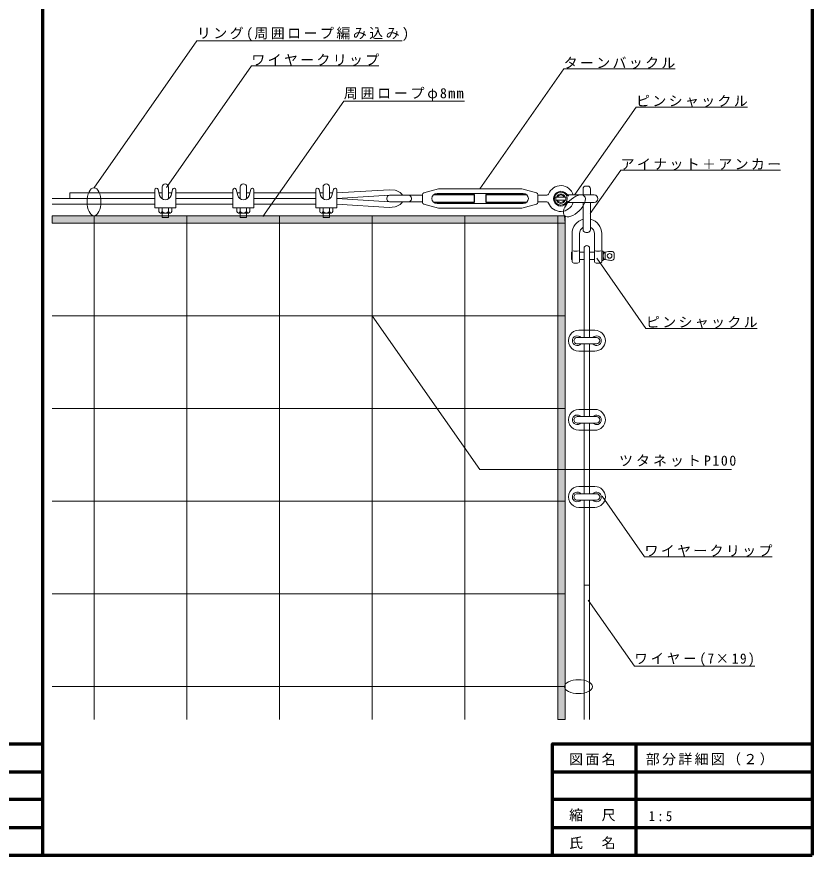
# Model space of a CAD drawing. Units: millimetres, scale not verified. Extents: x -31726 to 17675, y -6980 to 6925.
# Drawn here: x 1356 to 9934, y -6980 to 2065 of the extents above; entities that cross this region are included whole.
import ezdxf

# ---------------------------------------------------------------- set-up
doc = ezdxf.new("R2010")
doc.units = ezdxf.units.MM
doc.header["$LTSCALE"] = 50
for name, color, linetype, lineweight in [('0-0_通り芯', 7, 'Continuous', 18), ('0-1_躯体', 33, 'Continuous', 18), ('0-2_建具', 5, 'Continuous', 18), ('0-3_設備', 7, 'Continuous', 18), ('0-4_家具', 7, 'Continuous', 18), ('0-5_文字', 7, 'Continuous', 18), ('0-6_寸法', 7, 'Continuous', 18), ('0-7', 7, 'Continuous', 18), ('0-F_枠', 7, 'Continuous', 70)]:
    doc.layers.add(name, color=color, linetype=linetype, lineweight=lineweight)
doc.styles.add('ＭＳ ゴシック', font='')
doc.styles.get('ＭＳ ゴシック').set_extended_font_data('MS Gothic')

msp = doc.modelspace()

# ---------------------------------------------------------------- linework, layer by layer
at = {"layer": '0-0_通り芯'}
for p, q in [((4806.62, 163.73), (5372.64, 198.5)), ((5437.92, 194.49), (5372.64, 198.5)), ((2845.43, 103.73), (1738.89, 103.73)), ((1928.92, 163.73), (1928.92, 103.73)), ((2845.48, 163.73), (1928.92, 163.73)), ((2923.48, 163.73), (2889.61, 163.73)), ((3026.72, 163.73), (2992.82, 163.73)), ((3687.35, 103.73), (3070.76, 103.73)), ((3687.4, 163.73), (3070.82, 163.73)), ((3765.4, 163.73), (3731.53, 163.73)), ((3868.64, 163.73), (3834.73, 163.73)), ((4581.24, 103.73), (3912.68, 103.73)), ((4581.29, 163.73), (3912.73, 163.73)), ((4659.29, 163.73), (4625.42, 163.73)), ((4762.53, 163.73), (4728.62, 163.73)), ((4806.57, 103.73), (5376.31, 138.73)), ((4806.57, 103.73), (5376.31, 68.73)), ((2845.38, 43.73), (1738.89, 43.73)), ((3687.3, 43.73), (3070.71, 43.73)), ((4581.19, 43.73), (3912.63, 43.73)), ((4806.52, 43.73), (5372.64, 8.96)), ((5437.92, 12.97), (5372.64, 8.96)), ((5447.1, 16.91), (5437.92, 12.97)), ((5462.63, 23.92), (5447.1, 16.91)), ((5477.36, 31.5), (5462.63, 23.92)), ((5490.78, 40), (5477.36, 31.5)), ((5502.36, 49.79), (5490.78, 40)), ((5511.61, 61.21), (5502.36, 49.79)), ((5515.71, 68.73), (5511.61, 61.21)), ((7473.73, -1394.69), (7473.73, -432.85)), ((7533.73, -1394.75), (7533.73, -432.85)), ((7473.73, -2248.37), (7473.73, -1464.03)), ((7533.73, -2248.42), (7533.73, -1464.08)), ((7473.73, -3079.98), (7473.73, -2317.7)), ((7533.73, -3080.03), (7533.73, -2317.75)), ((7473.73, -5514.01), (7473.73, -3149.31)), ((7533.73, -5514.01), (7533.73, -3149.36)), ((7533.73, -4066.29), (7473.73, -4066.29))]:
    msp.add_line(p, q, dxfattribs=at)
msp.add_lwpolyline([(5437.92, 194.49), (5447.09, 190.54), (5462.62, 183.52), (5477.35, 175.94), (5490.76, 167.44), (5502.35, 157.66), (5511.6, 146.24), (5515.7, 138.73)], dxfattribs=at)
msp.add_arc((7503.73, -432.85), 30, 0, 180, dxfattribs=at)
at = {"layer": '0-1_躯体'}
for p, q in [((1738.89, -81.19), (7269.54, -81.19)), ((1738.89, -81.19), (1738.89, -161.19)), ((2189.54, -81.19), (2189.54, -5514.01)), ((3189.54, -81.19), (3189.54, -5514.01)), ((4189.54, -81.19), (4189.54, -5514.01)), ((5189.54, -81.19), (5189.54, -5514.01)), ((6189.54, -81.19), (6189.54, -5514.01)), ((7189.54, -81.19), (7189.54, -5514.01)), ((7269.54, -81.19), (7269.54, -5514.01)), ((1738.89, -161.19), (7269.54, -161.19)), ((1738.89, -1161.19), (7269.54, -1161.19)), ((1738.89, -2161.19), (7269.54, -2161.19)), ((1738.89, -3161.19), (7269.54, -3161.19)), ((1738.89, -4161.19), (7269.54, -4161.19)), ((1738.89, -5161.19), (7269.54, -5161.19)), ((7189.54, -5514.01), (7269.54, -5514.01))]:
    msp.add_line(p, q, dxfattribs=at)
msp.add_lwpolyline([(1738.89, -81.19), (7263.79, -81.19), (7269.54, -161.19), (1738.89, -161.19)], close=True, dxfattribs=at)
at = {"layer": '0-1_躯体', "color": 34}
for points in [[(1738.89, -81.19), (7269.54, -81.19), (1738.89, -161.19), (7269.54, -161.19)], [(7189.54, -161.19), (7269.54, -161.19), (7189.54, -5514.01), (7269.54, -5514.01)]]:
    msp.add_solid(points, dxfattribs=at)
at = {"layer": '0-2_建具'}
for centre, major_axis in [((2189.54, 69.21), (0, 150)), ((7369.45, 25.28), (106.07, 106.07)), ((7413.38, -5161.19), (150, 0))]:
    msp.add_ellipse(centre, major_axis=major_axis, ratio=0.5, dxfattribs=at)
at = {"layer": '0-3_設備'}
for p, q in [((7462.7, 142.21), (7462.7, 208.14)), ((7512.7, 238.14), (7492.7, 238.14)), ((7542.7, 141.26), (7542.7, 208.14)), ((7462.7, -231.86), (7462.7, 62.21)), ((7542.7, -231.86), (7542.7, 63.17)), ((7512.7, -261.86), (7492.7, -261.86))]:
    msp.add_line(p, q, dxfattribs=at)
for centre, start, end in [((7492.7, 208.14), 90, 180), ((7512.7, 208.14), 0, 90), ((7492.7, -231.86), 180, 270), ((7512.7, -231.86), 270, 0)]:
    msp.add_arc(centre, 30, start, end, dxfattribs=at)
at = {"layer": '0-4_家具'}
for p, q in [((7273.37, 117.21), (7173.37, 117.21)), ((7583.37, 142.21), (7308.22, 142.21)), ((7273.37, 87.21), (7173.37, 87.21)), ((7583.37, 62.21), (7308.22, 62.21)), ((7344.48, -274.77), (7344.48, -579.77)), ((7424.48, -274.77), (7424.48, -579.77)), ((7584.48, -274.77), (7584.48, -579.77)), ((7664.48, -274.77), (7664.48, -579.77)), ((7339.48, -474.77), (7344.48, -474.77)), ((7339.48, -474.77), (7339.48, -554.77)), ((7424.48, -474.77), (7473.73, -474.77)), ((7533.73, -474.77), (7584.48, -474.77)), ((7664.48, -464.77), (7679.48, -464.77)), ((7679.48, -464.77), (7679.48, -564.77)), ((7679.48, -474.77), (7699.48, -474.77)), ((7737.87, -468.72), (7699.48, -474.77)), ((7699.48, -474.77), (7699.48, -554.77)), ((7770.44, -466.89), (7761.24, -466.89)), ((7339.48, -554.77), (7344.48, -554.77)), ((7424.48, -554.77), (7473.73, -554.77)), ((7533.73, -554.77), (7584.48, -554.77)), ((7664.48, -564.77), (7679.48, -564.77)), ((7679.48, -554.77), (7699.48, -554.77)), ((7699.48, -554.77), (7737.87, -560.82)), ((7770.44, -562.65), (7761.24, -562.65))]:
    msp.add_line(p, q, dxfattribs=at)
for centre, radius in [((7223.06, 103.73), 70), ((7749.48, -514.77), 25)]:
    msp.add_circle(centre, radius, dxfattribs=at)
for centre, radius, start, end in [((7223.37, 102.21), 80, 39.5212, 320.4788), ((7223.37, 102.21), 70, 39.5212, 320.4788), ((7223.37, 102.21), 50, 17.4576, 162.5424), ((7223.37, 102.21), 40, 22.02431, 157.97569), ((7308.22, 172.21), 40, 219.5212, 270), ((7308.22, 172.21), 30, 219.5212, 270), ((7583.37, 102.21), 40, 270, 90), ((7223.37, 102.21), 50, 197.4576, 342.5424), ((7223.37, 102.21), 40, 202.02431, 337.97569), ((7308.22, 32.21), 40, 90, 140.4788), ((7308.22, 32.21), 30, 90, 140.4788), ((7504.48, -274.77), 160, 104.37864, 180), ((7504.48, -274.77), 160, 0, 75.42357), ((7504.48, -274.77), 80, 119.7791, 180), ((7504.48, -274.77), 80, 0, 59.77861), ((7761.24, -616.89), 150, 90, 98.96075), ((7773.2, -491.73), 25, 6.96718, 96.34019), ((7773.2, -537.81), 25, 263.65981, 353.03282), ((7761.24, -412.65), 150, 261.03925, 270)]:
    msp.add_arc(centre, radius, start, end, dxfattribs=at)
for centre, major_axis, ratio, start_param, end_param in [((7173.37, 102.21), (0, 15), 0.333333, 6.2831853, 9.424778), ((7273.37, 102.21), (0, -15), 0.333333, 6.2831853, 9.424778), ((7384.48, -449.77), (-40, 0), 0.375, 0.7227342, 2.4188584), ((7624.48, -449.77), (-40, 0), 0.375, 0.7227342, 2.4188584), ((7699.48, -514.77), (0, 40), 0.5, 6.2831853, 9.424778), ((7789.48, -514.77), (0, 50), 0.2, 4.163909, 5.2609217), ((7384.48, -579.77), (-40, 0), 0.375, 6.2831853, 9.424778), ((7624.48, -579.77), (-40, 0), 0.375, 6.2831853, 9.424778)]:
    msp.add_ellipse(centre, major_axis=major_axis, ratio=ratio, start_param=start_param, end_param=end_param, dxfattribs=at)
at = {"layer": '0-5_文字'}
for p, q in [((5746.19, 163.91), (5903.06, 208.73)), ((5903.06, 208.73), (6803.06, 208.73)), ((6959.93, 163.91), (6803.06, 208.73)), ((5346.31, 98.73), (5346.31, 108.73)), ((5376.31, 138.73), (5731.69, 138.73)), ((5612.56, 108.73), (5612.56, 98.73)), ((5731.69, 62.78), (5731.69, 144.68)), ((6293.06, 143.73), (5850.31, 143.73)), ((6288.06, 148.73), (5856.44, 148.73)), ((5888.06, 158.73), (6818.06, 158.73)), ((6288.06, 148.73), (6293.06, 143.73)), ((6288.06, 148.73), (6288.06, 58.73)), ((6293.06, 143.73), (6293.06, 63.73)), ((6413.06, 143.73), (6418.06, 148.73)), ((6855.81, 143.73), (6413.06, 143.73)), ((6413.06, 143.73), (6413.06, 63.73)), ((6849.68, 148.73), (6418.06, 148.73)), ((6418.06, 148.73), (6418.06, 58.73)), ((6974.43, 62.78), (6974.43, 144.68)), ((6974.43, 138.73), (7072.81, 138.73)), ((5376.31, 68.73), (5731.69, 68.73)), ((5746.19, 43.55), (5903.06, -1.27)), ((5850.31, 63.73), (6293.06, 63.73)), ((5856.44, 58.73), (6288.06, 58.73)), ((6818.06, 48.73), (5888.06, 48.73)), ((6288.06, 58.73), (6293.06, 63.73)), ((6413.06, 63.73), (6418.06, 58.73)), ((6413.06, 63.73), (6855.81, 63.73)), ((6418.06, 58.73), (6849.68, 58.73)), ((6959.93, 43.55), (6803.06, -1.27)), ((6974.43, 68.73), (7072.81, 68.73)), ((6803.06, -1.27), (5903.06, -1.27))]:
    msp.add_line(p, q, dxfattribs=at)
for centre, radius, start, end in [((7223.06, 103.73), 140, 15.95317, 159.89449), ((5376.31, 108.73), 30, 90, 180), ((5376.31, 98.73), 30, 180, 270), ((5582.56, 108.73), 30, 0, 90), ((5582.56, 98.73), 30, 270, 0), ((5751.69, 144.68), 20, 105.9454, 180), ((5888.06, 103.73), 55, 90, 270), ((6818.06, 103.73), 55, 270, 90), ((6954.43, 144.68), 20, 0, 74.0546), ((7072.81, 158.73), 20, 270, 339.89449), ((5751.69, 62.78), 20, 180, 254.0546), ((6954.43, 62.78), 20, 285.9454, 0), ((7072.81, 48.73), 20, 20.10551, 90), ((7223.06, 103.73), 140, 200.10551, 342.74788)]:
    msp.add_arc(centre, radius, start, end, dxfattribs=at)
at = {"layer": '0-6_寸法'}
for p, q in [((2845.34, 3.19), (2845.51, 197.68)), ((2879.62, 202.04), (2896.48, 137.4)), ((2923.43, 100.05), (2923.54, 228.46)), ((2992.76, 99.99), (2992.87, 228.4)), ((3036.75, 201.9), (3019.77, 137.3)), ((3070.68, 3), (3070.84, 197.48)), ((3687.26, 3.19), (3687.43, 197.68)), ((3721.53, 202.04), (3738.4, 137.4)), ((3765.35, 100.05), (3765.46, 228.46)), ((3834.68, 99.99), (3834.79, 228.4)), ((3878.66, 201.9), (3861.69, 137.3)), ((3912.6, 3), (3912.76, 197.48)), ((4581.15, 3.19), (4581.32, 197.68)), ((4615.42, 202.04), (4632.28, 137.4)), ((4659.23, 100.05), (4659.34, 228.46)), ((4728.57, 99.99), (4728.68, 228.4)), ((4772.55, 201.9), (4755.58, 137.3)), ((4806.49, 3), (4806.65, 197.48)), ((2845.34, 3.19), (3070.68, 3)), ((2887.96, 3.16), (2887.92, -37.06)), ((2922.99, 3.13), (2922.95, -37.09)), ((2993.04, 3.07), (2993, -37.15)), ((3028.03, -37.18), (3028.06, 3.04)), ((3687.26, 3.19), (3912.6, 3)), ((3729.88, 3.16), (3729.84, -37.06)), ((3764.9, 3.13), (3764.87, -37.09)), ((3834.96, 3.07), (3834.92, -37.15)), ((3869.95, -37.18), (3869.98, 3.04)), ((4581.15, 3.19), (4806.49, 3)), ((4623.77, 3.16), (4623.73, -37.06)), ((4658.79, 3.13), (4658.76, -37.09)), ((4728.84, 3.07), (4728.81, -37.15)), ((4763.84, -37.18), (4763.87, 3.04)), ((2905.42, -52.33), (3010.5, -52.42)), ((2923.26, -99.18), (2923.3, -52.34)), ((2992.59, -99.18), (2992.63, -52.4)), ((3747.34, -52.33), (3852.42, -52.42)), ((3765.18, -99.18), (3765.22, -52.34)), ((3834.51, -99.18), (3834.55, -52.4)), ((4641.23, -52.33), (4746.31, -52.42)), ((4659.06, -99.18), (4659.1, -52.34)), ((4728.4, -99.18), (4728.44, -52.4)), ((2923.26, -99.18), (2992.59, -99.18)), ((3765.18, -99.18), (3834.51, -99.18)), ((4659.06, -99.18), (4728.4, -99.18)), ((7590.49, -1316.79), (7417.16, -1316.65)), ((7607.76, -1394.81), (7399.76, -1394.63)), ((7607.7, -1464.14), (7399.7, -1463.96)), ((7590.3, -1542.13), (7416.97, -1541.98)), ((7590.49, -2170.47), (7417.16, -2170.32)), ((7607.76, -2248.48), (7399.76, -2248.3)), ((7607.7, -2317.82), (7399.7, -2317.64)), ((7590.3, -2395.8), (7416.97, -2395.65)), ((7590.49, -3002.08), (7417.16, -3001.93)), ((7607.7, -3149.43), (7399.7, -3149.25)), ((7607.76, -3080.09), (7399.76, -3079.92)), ((7590.3, -3227.41), (7416.97, -3227.26))]:
    msp.add_line(p, q, dxfattribs=at)
for centre, radius, start, end in [((2862.84, 197.66), 17.33, 14.621, 179.951), ((2958.2, 228.43), 34.67, 359.951, 179.951), ((3053.51, 197.5), 17.33, 359.951, 165.281), ((3704.76, 197.66), 17.33, 14.621, 179.951), ((3800.12, 228.43), 34.67, 359.951, 179.951), ((3895.43, 197.5), 17.33, 359.951, 165.281), ((4598.65, 197.66), 17.33, 14.621, 179.951), ((4694.01, 228.43), 34.67, 359.951, 179.951), ((4789.32, 197.5), 17.33, 359.951, 165.281), ((2958.14, 153.49), 63.73, 194.621, 345.281), ((3800.06, 153.49), 63.73, 194.621, 345.281), ((4693.95, 153.49), 63.73, 194.621, 345.281), ((2905.44, -34.65), 17.68, 187.84096, 352.06104), ((2958, -4.53), 47.84, 222.886, 317.016), ((3010.52, -34.74), 17.68, 187.84096, 352.06104), ((3747.36, -34.65), 17.68, 187.84096, 352.06104), ((3799.92, -4.53), 47.84, 222.886, 317.016), ((3852.44, -34.74), 17.68, 187.84096, 352.06104), ((4641.25, -34.65), 17.68, 187.84096, 352.06104), ((4693.81, -4.53), 47.84, 222.886, 317.016), ((4746.33, -34.74), 17.68, 187.84096, 352.06104), ((7417.06, -1429.31), 112.67, 89.95087, 269.95087), ((7590.39, -1429.46), 112.67, 269.95087, 89.95087), ((7399.73, -1429.3), 52, 41.76118, 318.14055), ((7399.73, -1429.3), 34.67, 89.95087, 269.95087), ((7607.73, -1429.48), 52, 221.76118, 138.14055), ((7607.73, -1429.48), 34.67, 269.95087, 89.95087), ((7417.06, -2282.99), 112.67, 89.95087, 269.95087), ((7590.39, -2283.13), 112.67, 269.95087, 89.95087), ((7399.73, -2282.97), 52, 41.76118, 318.14055), ((7399.73, -2282.97), 34.67, 89.95087, 269.95087), ((7607.73, -2283.15), 52, 221.76118, 138.14055), ((7607.73, -2283.15), 34.67, 269.95087, 89.95087), ((7417.06, -3114.6), 112.67, 89.95087, 269.95087), ((7399.73, -3114.58), 52, 41.76118, 318.14055), ((7607.73, -3114.76), 52, 221.76118, 138.14055), ((7590.39, -3114.75), 112.67, 269.95087, 89.95087), ((7399.73, -3114.58), 34.67, 89.95087, 269.95087), ((7607.73, -3114.76), 34.67, 269.95087, 89.95087)]:
    msp.add_arc(centre, radius, start, end, dxfattribs=at)
at = {"layer": '0-7', "color": 3}
for p, q in [((2187.42, 216.51), (3298.62, 1803.47)), ((3298.62, 1803.47), (5513.85, 1803.47)), ((2969.58, 224.83), (3886.08, 1533.72)), ((3886.08, 1533.72), (5261.08, 1533.72)), ((6348.15, 207.36), (7254.26, 1501.42)), ((7254.26, 1501.42), (8454.26, 1501.42)), ((4009.7, -91.37), (4882.99, 1155.83)), ((4882.99, 1155.83), (6182.99, 1155.83)), ((7374.45, 145.82), (8034.44, 1088.39)), ((8034.44, 1088.39), (9234.44, 1088.39)), ((7541, -58.52), (7868.32, 408.95)), ((7868.32, 408.95), (9593.32, 408.95)), ((7610.7, -540.04), (8141.27, -1297.78)), ((5189.54, -1161.19), (6350.81, -2819.66)), ((8141.27, -1297.78), (9341.27, -1297.78)), ((6350.81, -2819.66), (9063.26, -2819.66)), ((7667.87, -3107.27), (8125.79, -3761.25)), ((8125.79, -3761.25), (9500.79, -3761.25)), ((7517.37, -4228.55), (8016.67, -4941.63)), ((8016.67, -4941.63), (9316.67, -4941.63))]:
    msp.add_line(p, q, dxfattribs=at)
at = {"layer": '0-F_枠'}
for p, q in [((1633.9, 6870.47), (1633.9, -6979.53)), ((9933.9, 6870.47), (9933.9, -6979.53)), ((8033.9, -6979.53), (8033.9, -5779.53)), ((-1166.1, -6079.53), (1633.9, -6079.53)), ((7133.9, -6079.53), (9933.9, -6079.53)), ((1633.9, -6379.53), (-1166.1, -6379.53)), ((9933.9, -6379.53), (7133.9, -6379.53)), ((-1166.1, -6679.53), (1633.9, -6679.53)), ((7133.9, -6679.53), (9933.9, -6679.53)), ((-10066.1, -6979.53), (9933.9, -6979.53))]:
    msp.add_line(p, q, dxfattribs=at)
for points in [[(-1166.1, -6979.53), (-1166.1, -5779.53), (1633.9, -5779.53)], [(7133.9, -6979.53), (7133.9, -5779.53), (9933.9, -5779.53)]]:
    msp.add_lwpolyline(points, dxfattribs=at)

# ---------------------------------------------------------------- texts
at = {"layer": '0-7', "color": 3, "char_height": 110, "attachment_point": 7, "style": 'ＭＳ ゴシック'}
for s, insert in [('\\T1.18;リング(周囲ロープ編み込み)', (3298.62, 1803.47)), ('\\T1.17;ワイヤークリップ', (3886.08, 1533.72)), ('\\T1.17;ターンバックル', (7254.26, 1501.42)), ('\\T1.2;周囲ロープφ8mm', (4882.99, 1155.83)), ('\\T1.17;ピンシャックル', (8034.44, 1088.39)), ('\\T1.17;アイナット＋アンカー', (7868.32, 408.95)), ('\\T1.17;ピンシャックル', (8141.27, -1297.78)), ('\\T1.22;ツタネットP100', (7850.76, -2789.03)), ('\\T1.17;ワイヤークリップ', (8125.79, -3761.25)), ('\\T1.23;\\W0.95;ワイヤー(7×19)', (8016.67, -4941.63)), ('\\T1.17;図面名', (7312.38, -6011.74)), ('\\T1.17;部分詳細図（２）', (8138.82, -6011.74)), ('\\T1.17;縮\u3000尺', (7312.38, -6613.85)), ('\\T1.38;\\W0.9;1:5', (8170.92, -6613.85)), ('\\T1.17;氏\u3000名', (7312.38, -6914.11))]:
    msp.add_mtext(s, dxfattribs=dict(at, insert=insert))

doc.saveas('drawing.dxf')
